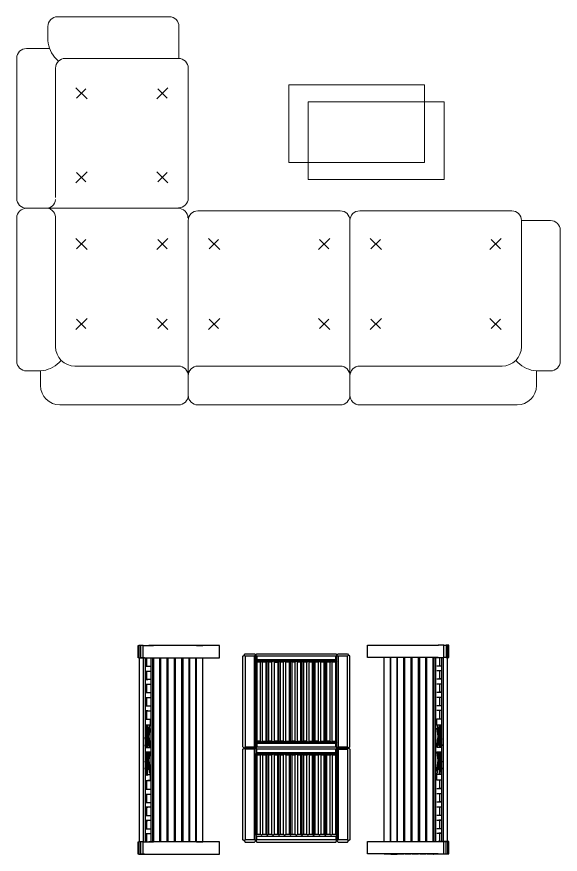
# Model space of a CAD drawing. Header units: millimetres. Extents: x 653176 to 972033, y 753746 to 925850.
# Drawn here: x 710805 to 714232, y 760329 to 765610 of the extents above; entities that cross this region are included whole.
import ezdxf

# ---------------------------------------------------------------- set-up
doc = ezdxf.new("R2010")
doc.units = ezdxf.units.MM
doc.header["$LTSCALE"] = 10
doc.layers.get('0').update_dxf_attribs({"color": 65, "lineweight": 25})
doc.layers.add('OBJEKT', color=41, linetype='Continuous')
doc.layers.add('wall', color=95, linetype='Continuous', lineweight=60)
doc.layers.add('ме', color=7, linetype='Continuous', lineweight=15, true_color=0x01512b)

# ---------------------------------------------------------------- blocks, each defined once
blk = doc.blocks.new('m_76')
for p, q in [((-391.660166, 247.464561), (-391.660166, 262.951564)), ((-391.660166, 262.951564), (-390.688753, 262.951564)), ((-390.688753, 262.951564), (-390.688753, 247.464561)), ((-388.254023, 262.951564), (-390.688753, 262.951564)), ((-388.254023, 247.464561), (-388.254023, 262.951564)), ((-385.564137, 262.951564), (-388.254023, 262.951564)), ((-385.564137, 247.464561), (-385.564137, 262.951564)), ((-385.564137, 262.951564), (-372.359085, 262.951564)), ((-289.128304, 262.876701), (-378.312779, 262.876701)), ((-372.431422, 262.951564), (-372.431422, 263.332462)), ((-372.431422, 263.332462), (-371.946192, 263.332462)), ((-371.946192, 263.332462), (-371.946192, 262.876701)), ((-371.946192, 263.332462), (-364.162207, 263.332462)), ((-364.162207, 263.332462), (-364.162207, 262.876701)), ((-363.000012, 262.876701), (-363.000012, 263.332462)), ((-363.000012, 263.332462), (-355.096007, 263.332462)), ((-355.096007, 263.332462), (-355.096007, 262.876701)), ((-353.650761, 262.876701), (-353.650761, 263.332462)), ((-353.650761, 263.332462), (-345.746756, 263.332462)), ((-345.746756, 263.332462), (-345.746756, 262.876701)), ((-344.409085, 262.876701), (-344.409085, 263.332462)), ((-344.409085, 263.332462), (-336.505079, 263.332462)), ((-336.505079, 263.332462), (-336.505079, 262.876701)), ((-335.059881, 262.876701), (-335.059881, 263.332462)), ((-335.059881, 263.332462), (-327.155876, 263.332462)), ((-327.155876, 263.332462), (-327.155876, 262.876701)), ((-326.511717, 262.876701), (-326.511717, 263.332462)), ((-326.511717, 263.332462), (-318.727732, 263.332462)), ((-318.727732, 263.332462), (-318.727732, 262.876701)), ((-318.727732, 263.332462), (-318.242455, 263.332462)), ((-318.258095, 262.876701), (-318.258095, 262.951564)), ((-318.258095, 262.951564), (-310.304308, 262.951564)), ((-318.242455, 263.332462), (-318.242455, 262.951564)), ((-318.188381, 262.951564), (-318.188381, 263.332462)), ((-318.188381, 263.332462), (-310.284376, 263.332462)), ((-310.304308, 262.951564), (-310.342789, 262.876701)), ((-310.284376, 263.332462), (-310.284376, 262.876701)), ((-289.128304, 247.389698), (-289.128304, 262.876701)), ((-102.531934, 247.845363), (-102.531934, 263.332366)), ((-102.531934, 263.332366), (-12.757707, 263.332366)), ((-6.096101, 263.280296), (-13.347364, 263.280296)), ((-12.757707, 263.332366), (-12.757707, 263.280296)), ((-6.096101, 247.793197), (-6.096101, 263.280296)), ((-6.096101, 263.280296), (-3.406143, 263.280296)), ((-3.406143, 263.280296), (-3.406143, 247.793197)), ((-0.971377, 263.280296), (-3.406143, 263.280296)), ((-0.971377, 247.793197), (-0.971377, 263.280296)), ((0, 263.280296), (-0.971377, 263.280296)), ((0, 247.793197), (0, 263.280296)), ((-390.688753, 247.464561), (-391.660166, 247.464561)), ((-390.688753, 247.464561), (-388.254023, 247.464561)), ((-390.180063, 15.158367), (-390.180063, 247.464561)), ((-388.254023, 247.464561), (-385.564137, 247.464561)), ((-388.254023, 247.464561), (-383.827257, 247.464561)), ((-384.843064, 247.464561), (-388.254023, 247.464561)), ((-383.827257, 247.464561), (-385.564137, 247.464561)), ((-384.843064, 15.158367), (-384.843064, 247.464561)), ((-384.843064, 247.464561), (-382.92675, 247.464561)), ((-383.827257, 247.464561), (-378.312779, 247.464561)), ((-382.92675, 247.464561), (-382.92675, 15.158367)), ((-382.92675, 247.464561), (-380.270624, 247.464561)), ((-380.59063, 236.801815), (-380.59063, 247.464561)), ((-380.59063, 247.464561), (-378.902436, 247.464561)), ((-378.902436, 247.464561), (-378.902436, 247.389698)), ((-378.902436, 247.389698), (-289.128304, 247.389698)), ((-375.253535, 15.158367), (-375.253535, 247.389698)), ((-373.337221, 15.158367), (-373.337221, 247.389698)), ((-372.431422, 15.158367), (-372.431422, 247.389698)), ((-371.946192, 15.106201), (-371.946192, 247.389698)), ((-364.162207, 15.106201), (-364.162207, 247.389698)), ((-363.000012, 15.106201), (-363.000012, 247.389698)), ((-355.096007, 15.106201), (-355.096007, 247.389698)), ((-353.650761, 15.106201), (-353.650761, 247.389698)), ((-345.746756, 15.106201), (-345.746756, 247.389698)), ((-344.409085, 15.106201), (-344.409085, 247.389698)), ((-336.505079, 15.106201), (-336.505079, 247.389698)), ((-335.059881, 15.106201), (-335.059881, 247.389698)), ((-327.155876, 15.106201), (-327.155876, 247.389698)), ((-326.511717, 15.106201), (-326.511717, 247.389698)), ((-318.727732, 15.106201), (-318.727732, 247.389698)), ((-318.242455, 15.158367), (-318.242455, 247.389698)), ((-318.188381, 15.158367), (-318.188381, 247.389698)), ((-310.284376, 15.106201), (-310.284376, 247.389698)), ((-259.576559, 249.333667), (-258.111811, 250.798797)), ((-259.576559, 135.058021), (-259.576559, 249.333667)), ((-258.111811, 250.798797), (-256.647063, 252.263832)), ((-258.111811, 250.798797), (-256.647063, 249.333667)), ((-256.647063, 252.263832), (-244.929219, 252.263832)), ((-256.647063, 249.333667), (-256.647063, 135.058021)), ((-244.929219, 249.333667), (-256.647063, 249.333667)), ((-244.929219, 252.263832), (-243.46447, 250.798797)), ((-243.46447, 250.798797), (-244.929219, 249.333667)), ((-244.929219, 135.058021), (-244.929219, 249.333667)), ((-243.46447, 250.798797), (-241.999722, 252.263832)), ((-243.46447, 243.473434), (-243.46447, 250.798797)), ((-243.46447, 250.798797), (-241.999722, 249.333667)), ((-241.999722, 244.938468), (-243.46447, 243.473434)), ((-243.46447, 243.473434), (-140.932513, 243.473434)), ((-243.437004, 231.936645), (-243.437004, 243.444538)), ((-243.437004, 243.444538), (-243.407202, 243.414688)), ((-243.407202, 140.891552), (-243.407202, 243.446731)), ((-243.407202, 243.446731), (-241.942454, 241.981697)), ((-243.407202, 243.446731), (-236.083508, 243.446731)), ((-241.999722, 252.263832), (-142.397261, 252.263832)), ((-241.999722, 249.333667), (-241.999722, 244.938468)), ((-142.397261, 249.333667), (-241.999722, 249.333667)), ((-142.397261, 244.938468), (-241.999722, 244.938468)), ((-236.083508, 243.446731), (-237.548256, 241.981697)), ((-234.67598, 241.981697), (-236.140728, 243.446731)), ((-236.140728, 243.446731), (-228.816986, 243.446731)), ((-228.816986, 243.446731), (-230.281735, 241.981697)), ((-228.816986, 140.891552), (-228.816986, 243.446731)), ((-228.759766, 140.891552), (-228.759766, 243.446731)), ((-228.759766, 243.446731), (-227.295017, 241.981697)), ((-228.759766, 243.446731), (-221.436024, 243.446731)), ((-221.436024, 243.446731), (-222.900772, 241.981697)), ((-221.493244, 243.446731), (-220.028496, 241.981697)), ((-214.16955, 243.446731), (-221.493244, 243.446731)), ((-215.634251, 241.981697), (-214.16955, 243.446731)), ((-214.16955, 140.891647), (-214.16955, 243.446731)), ((-214.112377, 140.891647), (-214.112377, 243.446731)), ((-214.112377, 243.446731), (-212.647629, 241.981697)), ((-214.112377, 243.446731), (-206.788683, 243.446731)), ((-206.788683, 243.446731), (-208.253432, 241.981697)), ((-205.381155, 241.981697), (-206.845904, 243.446731)), ((-206.845904, 243.446731), (-199.522162, 243.446731)), ((-199.522162, 243.446731), (-200.98691, 241.981697)), ((-199.522162, 140.891647), (-199.522162, 243.446731)), ((-199.464941, 140.891647), (-199.464941, 243.446731)), ((-199.464941, 243.446731), (-198.000193, 241.981697)), ((-199.464941, 243.446731), (-192.141199, 243.446731)), ((-192.141199, 243.446731), (-193.605948, 241.981697)), ((-190.733695, 241.981697), (-192.198444, 243.446731)), ((-192.198444, 243.446731), (-184.874702, 243.446731)), ((-184.874702, 243.446731), (-186.33945, 241.981697)), ((-184.874702, 140.891647), (-184.874702, 243.446731)), ((-184.817577, 140.891647), (-184.817577, 243.446731)), ((-184.817577, 243.446731), (-183.352828, 241.981697)), ((-184.817577, 243.446731), (-177.493835, 243.446731)), ((-177.493835, 243.446731), (-178.958583, 241.981697)), ((-176.086331, 241.981697), (-177.551079, 243.446731)), ((-177.551079, 243.446731), (-170.227337, 243.446731)), ((-170.227337, 243.446731), (-171.692085, 241.981697)), ((-170.227337, 140.891647), (-170.227337, 243.446731)), ((-170.170117, 140.891647), (-170.170117, 243.446731)), ((-170.170117, 243.446731), (-168.705368, 241.981697)), ((-170.170117, 243.446731), (-162.846375, 243.446731)), ((-162.846375, 243.446731), (-164.311123, 241.981697)), ((-161.438871, 241.981697), (-162.903619, 243.446731)), ((-162.903619, 243.446731), (-155.579877, 243.446731)), ((-155.579877, 243.446731), (-157.044626, 241.981697)), ((-155.579877, 140.891647), (-155.579877, 243.446731)), ((-155.522657, 140.891647), (-155.522657, 243.446731)), ((-155.522657, 243.446731), (-154.058004, 241.981697)), ((-155.522657, 243.446731), (-148.19901, 243.446731)), ((-148.19901, 243.446731), (-149.663759, 241.981697)), ((-146.791506, 241.981697), (-148.256159, 243.446731)), ((-148.256159, 243.446731), (-140.932513, 243.446731)), ((-142.397261, 252.263832), (-140.932513, 250.798797)), ((-140.932513, 250.798797), (-142.397261, 249.333667)), ((-142.397261, 244.938468), (-142.397261, 249.333667)), ((-140.932513, 243.473434), (-142.397261, 244.938468)), ((-140.932513, 243.446731), (-142.397261, 241.981697)), ((-140.932513, 250.798797), (-139.467764, 252.263927)), ((-140.932513, 133.592796), (-140.932513, 250.798797)), ((-140.932513, 250.798797), (-139.467764, 249.333667)), ((-139.467764, 252.263927), (-127.749801, 252.263927)), ((-139.467764, 249.333667), (-139.467764, 135.058021)), ((-127.749801, 249.333667), (-139.467764, 249.333667)), ((-127.749801, 252.263927), (-126.285053, 250.798797)), ((-126.285053, 250.798797), (-127.749801, 249.333667)), ((-127.749801, 135.058021), (-127.749801, 249.333667)), ((-124.820304, 249.333667), (-126.285053, 250.798797)), ((-124.820304, 135.058021), (-124.820304, 249.333667)), ((-101.998043, 247.845363), (-102.531934, 247.845363)), ((-99.808502, 247.845363), (-101.998043, 247.845363)), ((-96.548248, 247.845363), (-99.808502, 247.845363)), ((-93.587399, 247.845363), (-96.548248, 247.845363)), ((-92.295981, 247.845363), (-93.587399, 247.845363)), ((-84.983301, 247.845363), (-92.295981, 247.845363)), ((-67.300868, 247.845363), (-84.983301, 247.845363)), ((-81.375885, 15.561866), (-81.375885, 247.845363)), ((-81.355953, 247.793197), (-81.329108, 247.845363)), ((-73.402047, 247.793197), (-81.355953, 247.793197)), ((-73.471785, 15.561866), (-73.471785, 247.793197)), ((-73.417664, 15.561866), (-73.417664, 247.793197)), ((-73.402047, 247.845363), (-73.402047, 247.793197)), ((-72.93241, 15.561866), (-72.93241, 247.845363)), ((-45.631838, 247.845363), (-67.300868, 247.845363)), ((-65.148425, 15.561866), (-65.148425, 247.845363)), ((-64.50429, 15.561866), (-64.50429, 247.845363)), ((-56.600285, 15.561866), (-56.600285, 247.845363)), ((-55.155063, 15.561866), (-55.155063, 247.845363)), ((-47.251082, 15.561866), (-47.251082, 247.845363)), ((-45.913387, 15.561866), (-45.913387, 247.845363)), ((-26.359368, 247.845363), (-45.631838, 247.845363)), ((-38.009382, 15.561866), (-38.009382, 247.845363)), ((-36.56416, 15.561866), (-36.56416, 247.845363)), ((-28.660155, 15.561866), (-28.660155, 247.845363)), ((-27.497936, 15.561866), (-27.497936, 247.845363)), ((-13.347364, 247.845363), (-26.359368, 247.845363)), ((-19.71395, 15.561866), (-19.71395, 247.845363)), ((-19.301081, 247.793197), (-6.096101, 247.793197)), ((-19.228697, 15.561866), (-19.228697, 247.793197)), ((-18.322945, 15.561866), (-18.322945, 247.793197)), ((-16.406632, 15.561866), (-16.406632, 247.793197)), ((-11.069536, 237.268829), (-11.069536, 247.793197)), ((-8.733487, 15.487098), (-8.733487, 247.793197)), ((-6.817079, 247.793197), (-6.817079, 15.487098)), ((-1.480079, 247.793197), (-6.096101, 247.793197)), ((-3.406143, 247.793197), (-0.971377, 247.793197)), ((-1.480079, 15.487098), (-1.480079, 247.793197)), ((-0.971377, 247.793197), (0, 247.793197)), ((-382.92675, 236.801815), (-376.555062, 236.801815)), ((-241.942454, 241.981697), (-241.942454, 142.356681)), ((-237.548256, 241.981697), (-241.942454, 241.981697)), ((-237.548256, 142.356681), (-237.548256, 241.981697)), ((-234.67598, 142.356681), (-234.67598, 241.981697)), ((-230.281735, 241.981697), (-234.67598, 241.981697)), ((-230.281735, 142.356681), (-230.281735, 241.981697)), ((-228.816986, 242.079925), (-228.759766, 242.079925)), ((-228.816986, 236.212635), (-228.759766, 236.212635)), ((-227.295017, 241.981697), (-227.295017, 142.356681)), ((-222.900772, 241.981697), (-227.295017, 241.981697)), ((-222.900772, 142.356681), (-222.900772, 241.981697)), ((-220.028496, 241.981697), (-220.028496, 142.356681)), ((-220.028496, 241.981697), (-215.634251, 241.981697)), ((-215.634251, 241.981697), (-215.634251, 142.356681)), ((-214.16955, 242.079925), (-214.112377, 242.079925)), ((-214.16955, 236.212635), (-214.112377, 236.212635)), ((-212.647629, 241.981697), (-212.647629, 142.356681)), ((-208.253432, 241.981697), (-212.647629, 241.981697)), ((-208.253432, 142.356681), (-208.253432, 241.981697)), ((-205.381155, 142.356681), (-205.381155, 241.981697)), ((-200.98691, 241.981697), (-205.381155, 241.981697)), ((-200.98691, 142.356681), (-200.98691, 241.981697)), ((-199.522162, 242.079925), (-199.464941, 242.079925)), ((-199.522162, 236.212635), (-199.464941, 236.212635)), ((-198.000193, 241.981697), (-198.000193, 142.356681)), ((-193.605948, 241.981697), (-198.000193, 241.981697)), ((-193.605948, 142.356681), (-193.605948, 241.981697)), ((-190.733695, 142.356681), (-190.733695, 241.981697)), ((-186.33945, 241.981697), (-190.733695, 241.981697)), ((-186.33945, 142.356681), (-186.33945, 241.981697)), ((-184.874702, 242.079925), (-184.817577, 242.079925)), ((-184.874702, 236.212635), (-184.817577, 236.212635)), ((-183.352828, 241.981697), (-183.352828, 142.356681)), ((-178.958583, 241.981697), (-183.352828, 241.981697)), ((-178.958583, 142.356681), (-178.958583, 241.981697)), ((-176.086331, 142.356681), (-176.086331, 241.981697)), ((-171.692085, 241.981697), (-176.086331, 241.981697)), ((-171.692085, 142.356681), (-171.692085, 241.981697)), ((-170.227337, 242.079925), (-170.170117, 242.079925)), ((-170.227337, 236.212635), (-170.170117, 236.212635)), ((-168.705368, 241.981697), (-168.705368, 142.356681)), ((-164.311123, 241.981697), (-168.705368, 241.981697)), ((-164.311123, 142.356681), (-164.311123, 241.981697)), ((-161.438871, 142.356681), (-161.438871, 241.981697)), ((-157.044626, 241.981697), (-161.438871, 241.981697)), ((-157.044626, 142.356681), (-157.044626, 241.981697)), ((-155.579877, 242.079925), (-155.522657, 242.079925)), ((-155.579877, 236.212635), (-155.522657, 236.212635)), ((-154.058004, 241.981697), (-154.058004, 142.356681)), ((-149.663759, 241.981697), (-154.058004, 241.981697)), ((-149.663759, 142.356681), (-149.663759, 241.981697)), ((-146.791506, 142.356681), (-146.791506, 241.981697)), ((-142.397261, 241.981697), (-146.791506, 241.981697)), ((-142.397261, 142.356681), (-142.397261, 241.981697)), ((-15.105176, 237.268829), (-8.733487, 237.268829)), ((-382.92675, 230.692291), (-376.555062, 230.692291)), ((-380.59063, 220.176219), (-380.59063, 230.692291)), ((-243.407202, 231.936645), (-243.437004, 231.936645)), ((-15.105176, 231.15921), (-8.733487, 231.15921)), ((-11.069536, 220.643234), (-11.069536, 231.15921)), ((-382.92675, 220.176219), (-379.283285, 220.176315)), ((-376.555062, 220.176315), (-382.92675, 220.176219)), ((-382.92675, 214.066696), (-376.555062, 214.066696)), ((-380.59063, 203.511333), (-380.59063, 214.066696)), ((-15.105176, 220.643234), (-8.733487, 220.643234)), ((-15.105176, 214.53371), (-8.733487, 214.53371)), ((-8.733487, 220.643234), (-12.376857, 220.643234)), ((-11.069536, 204.017639), (-11.069536, 214.53371)), ((-382.92675, 203.511333), (-376.555062, 203.511333)), ((-15.105176, 204.017734), (-8.733487, 204.017639)), ((-8.733487, 204.017639), (-12.376857, 204.017734)), ((-382.92675, 197.401809), (-376.555062, 197.401809)), ((-380.59063, 186.689281), (-380.59063, 197.401809)), ((-15.105176, 197.908115), (-8.733487, 197.908115)), ((-11.069536, 187.352848), (-11.069536, 197.908115)), ((-382.92675, 186.689281), (-376.555062, 186.689281)), ((-382.92675, 180.579662), (-379.283285, 180.579662)), ((-382.92675, 180.579662), (-376.555062, 180.579662)), ((-379.280854, 180.579662), (-382.92675, 180.579662)), ((-380.59063, 170.024585), (-380.59063, 180.579662)), ((-15.105176, 187.352752), (-8.733487, 187.352848)), ((-15.105176, 181.243228), (-8.733487, 181.243228)), ((-11.069536, 170.357799), (-11.069536, 181.243228)), ((-382.92675, 170.024585), (-376.539469, 170.024585)), ((-376.539469, 170.024585), (-376.539469, 162.262058)), ((-15.120697, 162.595272), (-15.120697, 170.357799)), ((-15.120697, 170.357799), (-8.733487, 170.357799)), ((-382.92675, 162.262058), (-381.99668, 162.262058)), ((-376.539469, 162.262058), (-382.92675, 162.262058)), ((-382.764721, 145.87965), (-380.782986, 161.891555)), ((-380.782986, 160.619926), (-380.814266, 160.366821)), ((-380.814266, 160.366821), (-380.782986, 160.113811)), ((-380.775213, 134.336376), (-380.775213, 162.262058)), ((-380.019236, 134.336376), (-380.019236, 162.262058)), ((-380.019236, 139.046859), (-377.146673, 162.262058)), ((-379.964161, 159.868526), (-380.019236, 160.313606)), ((-380.019236, 159.423446), (-379.964161, 159.868526)), ((-379.979563, 162.262058), (-379.874897, 162.262058)), ((-379.979563, 162.262058), (-376.555062, 134.585857)), ((-379.663849, 162.262058), (-379.979563, 162.262058)), ((-379.874897, 162.262058), (-379.927254, 161.838722)), ((-376.558018, 162.262058), (-376.539469, 162.262058)), ((-8.733487, 162.595272), (-15.120697, 162.595272)), ((-15.105176, 158.61206), (-12.14931, 134.724807)), ((-14.528895, 162.595272), (-11.640907, 139.256095)), ((-13.475585, 147.499847), (-11.640907, 162.326335)), ((-11.800671, 162.595272), (-11.704207, 161.815166)), ((-11.640907, 161.353111), (-11.74686, 160.496807)), ((-11.74686, 160.496807), (-11.640907, 159.640502)), ((-11.640907, 134.724807), (-11.640907, 162.595272)), ((-10.884953, 134.724807), (-10.884953, 162.595272)), ((-10.877252, 162.108135), (-8.895803, 146.09251)), ((-10.775376, 160.68077), (-10.877252, 161.502838)), ((-10.877252, 159.858799), (-10.775376, 160.68077)), ((-382.92675, 155.832767), (-380.782986, 138.507747)), ((-382.92675, 135.926723), (-380.782986, 153.251361)), ((-380.019236, 153.941822), (-377.593279, 134.336376)), ((-379.533005, 134.336376), (-376.555062, 158.402633)), ((-12.90586, 143.463897), (-11.640907, 153.686142)), ((-10.877252, 138.717174), (-8.733487, 156.04124)), ((-10.877252, 153.467941), (-8.733487, 136.143684)), ((-382.92675, 147.192478), (-381.335926, 134.336376)), ((-382.92675, 144.566917), (-382.764721, 145.87965)), ((-243.46447, 133.592891), (-243.46447, 140.84568)), ((-243.46447, 140.84568), (-241.999722, 139.380645)), ((-243.46447, 140.84568), (-140.932513, 140.84568)), ((-241.942454, 142.356681), (-243.407202, 140.891552)), ((-243.407202, 140.891552), (-236.083508, 140.891552)), ((-241.999722, 139.380645), (-241.999722, 134.985351)), ((-142.397261, 139.380645), (-241.999722, 139.380645)), ((-237.548256, 142.356681), (-241.942454, 142.356681)), ((-241.909552, 140.84568), (-241.909552, 140.891552)), ((-236.083508, 140.891552), (-237.548256, 142.356681)), ((-236.140728, 140.891552), (-234.67598, 142.356681)), ((-228.816986, 140.891552), (-236.140728, 140.891552)), ((-236.085367, 140.84568), (-236.085367, 140.891552)), ((-234.67598, 142.356681), (-230.281735, 142.356681)), ((-230.281735, 142.356681), (-228.816986, 140.891552)), ((-227.295017, 142.356681), (-228.759766, 140.891552)), ((-228.759766, 140.891552), (-221.436024, 140.891552)), ((-222.900772, 142.356681), (-227.295017, 142.356681)), ((-221.436024, 140.891552), (-222.900772, 142.356681)), ((-220.028496, 142.356681), (-221.493244, 140.891552)), ((-221.493244, 140.891552), (-214.16955, 140.891647)), ((-215.634251, 142.356681), (-220.028496, 142.356681)), ((-214.16955, 140.891647), (-215.634251, 142.356681)), ((-212.647629, 142.356681), (-214.112377, 140.891647)), ((-214.112377, 140.891647), (-206.788683, 140.891647)), ((-208.253432, 142.356681), (-212.647629, 142.356681)), ((-206.788683, 140.891647), (-208.253432, 142.356681)), ((-206.845904, 140.891647), (-205.381155, 142.356681)), ((-199.522162, 140.891647), (-206.845904, 140.891647)), ((-205.381155, 142.356681), (-200.98691, 142.356681)), ((-200.98691, 142.356681), (-199.522162, 140.891647)), ((-198.000193, 142.356681), (-199.464941, 140.891647)), ((-199.464941, 140.891647), (-192.141199, 140.891647)), ((-193.605948, 142.356681), (-198.000193, 142.356681)), ((-192.141199, 140.891647), (-193.605948, 142.356681)), ((-192.198444, 140.891647), (-190.733695, 142.356681)), ((-184.874702, 140.891647), (-192.198444, 140.891647)), ((-190.733695, 142.356681), (-186.33945, 142.356681)), ((-186.33945, 142.356681), (-184.874702, 140.891647)), ((-183.352828, 142.356681), (-184.817577, 140.891647)), ((-184.817577, 140.891647), (-177.493835, 140.891647)), ((-178.958583, 142.356681), (-183.352828, 142.356681)), ((-177.493835, 140.891647), (-178.958583, 142.356681)), ((-177.551079, 140.891647), (-176.086331, 142.356681)), ((-170.227337, 140.891647), (-177.551079, 140.891647)), ((-176.086331, 142.356681), (-171.692085, 142.356681)), ((-171.692085, 142.356681), (-170.227337, 140.891647)), ((-168.705368, 142.356681), (-170.170117, 140.891647)), ((-170.170117, 140.891647), (-162.846375, 140.891647)), ((-164.311123, 142.356681), (-168.705368, 142.356681)), ((-162.846375, 140.891647), (-164.311123, 142.356681)), ((-162.903619, 140.891647), (-161.438871, 142.356681)), ((-155.579877, 140.891647), (-162.903619, 140.891647)), ((-161.438871, 142.356681), (-157.044626, 142.356681)), ((-157.044626, 142.356681), (-155.579877, 140.891647)), ((-154.058004, 142.356681), (-155.522657, 140.891647)), ((-155.522657, 140.891647), (-148.19901, 140.891647)), ((-149.663759, 142.356681), (-154.058004, 142.356681)), ((-148.19901, 140.891647), (-149.663759, 142.356681)), ((-148.256159, 140.891647), (-146.791506, 142.356681)), ((-140.932513, 140.891647), (-148.256159, 140.891647)), ((-148.012996, 140.84568), (-148.012996, 140.891647)), ((-146.791506, 142.356681), (-142.397261, 142.356681)), ((-142.397261, 142.356681), (-140.932513, 140.891647)), ((-140.932513, 140.84568), (-142.397261, 139.380645)), ((-142.397261, 134.985446), (-142.397261, 139.380645)), ((-142.188764, 140.84568), (-142.188764, 140.891647)), ((-15.056348, 134.724807), (-13.602829, 146.471118)), ((-13.987208, 134.724807), (-13.068247, 142.151069)), ((-10.302043, 134.724807), (-8.733487, 147.401619)), ((-8.895803, 146.09251), (-8.733487, 144.783878)), ((-382.92675, 134.336376), (-376.483011, 134.336376)), ((-382.92675, 115.549564), (-381.358099, 128.226852)), ((-382.92675, 128.226852), (-382.300472, 128.226852)), ((-376.483011, 128.226852), (-382.92675, 128.226852)), ((-382.92675, 126.808357), (-381.858015, 118.171501)), ((-380.775213, 100.356292), (-380.775213, 128.226852)), ((-380.019236, 100.356292), (-380.019236, 128.226852)), ((-380.019236, 100.624561), (-376.603794, 128.226852)), ((-380.019236, 109.26485), (-377.672959, 128.226852)), ((-379.510832, 128.226852), (-376.555062, 104.339504)), ((-376.916886, 134.336376), (-376.821947, 135.103702)), ((-376.837301, 128.226852), (-376.751566, 127.534008)), ((-376.821947, 135.103702), (-376.727057, 134.336376)), ((-376.751566, 127.534008), (-376.665831, 128.226852)), ((-258.111811, 133.592891), (-259.576559, 135.058021)), ((-259.576559, 132.127761), (-258.111811, 133.592891)), ((-259.576559, 17.852115), (-259.576559, 132.127761)), ((-256.647063, 135.058021), (-258.111811, 133.592891)), ((-258.111811, 133.592891), (-256.647063, 132.127761)), ((-258.111811, 133.592891), (-243.46447, 133.592891)), ((-256.647063, 135.058021), (-244.929219, 135.058021)), ((-256.647063, 132.127761), (-256.647063, 17.852115)), ((-244.929219, 132.127761), (-256.647063, 132.127761)), ((-244.929219, 135.058021), (-243.46447, 133.592891)), ((-243.46447, 133.592891), (-244.929219, 132.127761)), ((-244.929219, 17.852115), (-244.929219, 132.127761)), ((-241.999722, 134.985351), (-243.46447, 133.520317)), ((-243.46447, 133.592891), (-243.46447, 16.386985)), ((-241.999722, 132.127761), (-243.46447, 133.592891)), ((-243.46447, 126.267528), (-241.999722, 127.732563)), ((-241.999722, 134.985351), (-142.397261, 134.985446)), ((-241.999722, 127.732563), (-241.999722, 132.127761)), ((-142.397261, 132.127761), (-241.999722, 132.127761)), ((-241.999722, 127.732563), (-142.397261, 127.732563)), ((-142.397261, 134.985446), (-140.932513, 133.520412)), ((-142.397261, 132.127761), (-140.932513, 133.592796)), ((-142.397261, 127.732563), (-142.397261, 132.127761)), ((-142.397261, 127.732563), (-140.932513, 126.267528)), ((-139.467764, 135.058021), (-140.932513, 133.592796)), ((-126.285053, 133.592891), (-140.932513, 133.592796)), ((-140.932513, 133.592796), (-140.932513, 16.386985)), ((-140.932513, 133.592796), (-139.467764, 132.127761)), ((-139.467764, 135.058021), (-127.749801, 135.058021)), ((-139.467764, 132.127761), (-139.467764, 17.852115)), ((-139.467764, 132.127761), (-127.749801, 132.127761)), ((-127.749801, 135.058021), (-124.820304, 132.127761)), ((-127.749801, 132.127761), (-126.285053, 133.592891)), ((-127.749801, 132.127761), (-127.749801, 17.852115)), ((-126.285053, 133.592891), (-124.820304, 135.058021)), ((-124.820304, 132.127761), (-124.820304, 17.852115)), ((-15.177155, 134.724807), (-8.733487, 134.724807)), ((-15.177155, 128.615188), (-8.733487, 128.615188)), ((-15.105176, 128.365707), (-11.680556, 100.689601)), ((-14.994335, 134.724807), (-14.9086, 135.417556)), ((-14.93311, 128.615188), (-14.838171, 127.847862)), ((-14.9086, 135.417556), (-14.822841, 134.724807)), ((-14.838171, 127.847862), (-14.743257, 128.615188)), ((-14.066887, 128.615188), (-11.640907, 109.009742)), ((-13.096977, 120.777416), (-12.127137, 128.615188)), ((-11.640907, 100.689601), (-11.640907, 128.615188)), ((-10.884953, 100.689601), (-10.884953, 128.615188)), ((-10.324216, 128.615188), (-8.733487, 115.759563)), ((-9.598327, 120.034694), (-8.733487, 127.024459)), ((-8.733487, 134.724807), (-9.35967, 134.724807)), ((-382.92675, 106.909275), (-380.782986, 124.23439)), ((-382.92675, 118.168354), (-380.782986, 100.843524)), ((-381.695605, 116.858768), (-380.782986, 109.483623)), ((-380.019236, 123.695564), (-377.131224, 100.356292)), ((-140.932513, 126.267528), (-243.46447, 126.267528)), ((-243.407202, 23.784923), (-243.407202, 126.240825)), ((-243.407202, 126.240825), (-241.942454, 124.775791)), ((-243.407202, 126.240825), (-236.083508, 126.240825)), ((-241.942454, 124.775791), (-241.942454, 25.150775)), ((-237.548256, 124.775791), (-241.942454, 124.775791)), ((-241.909552, 126.240825), (-241.909552, 126.267528)), ((-236.083508, 126.240825), (-237.548256, 124.775791)), ((-237.548256, 25.150775), (-237.548256, 124.775791)), ((-236.140728, 126.240825), (-234.67598, 124.775791)), ((-228.816986, 126.240825), (-236.140728, 126.240825)), ((-236.085367, 126.240825), (-236.085367, 126.267528)), ((-234.67598, 124.775791), (-234.67598, 25.150775)), ((-230.281735, 124.775791), (-234.67598, 124.775791)), ((-230.281735, 124.775791), (-228.816986, 126.240825)), ((-230.281735, 25.150775), (-230.281735, 124.775791)), ((-228.816986, 23.784923), (-228.816986, 126.240825)), ((-228.759766, 23.784923), (-228.759766, 126.240825)), ((-228.759766, 126.240825), (-227.295017, 124.775791)), ((-228.759766, 126.240825), (-221.436024, 126.240825)), ((-227.295017, 124.775791), (-227.295017, 25.150775)), ((-222.900772, 124.775791), (-227.295017, 124.775791)), ((-221.436024, 126.240825), (-222.900772, 124.775791)), ((-222.900772, 25.150775), (-222.900772, 124.775791)), ((-221.493244, 126.240825), (-220.028496, 124.775791)), ((-214.16955, 126.240825), (-221.493244, 126.240825)), ((-220.028496, 124.775791), (-220.028496, 25.150775)), ((-215.634251, 124.775791), (-220.028496, 124.775791)), ((-215.634251, 124.775791), (-214.16955, 126.240825)), ((-215.634251, 25.150775), (-215.634251, 124.775791)), ((-214.16955, 23.784923), (-214.16955, 126.240825)), ((-214.112377, 23.784923), (-214.112377, 126.240825)), ((-214.112377, 126.240825), (-212.647629, 124.775791)), ((-214.112377, 126.240825), (-206.788683, 126.240825)), ((-212.647629, 124.775791), (-212.647629, 25.150775)), ((-208.253432, 124.775791), (-212.647629, 124.775791)), ((-206.788683, 126.240825), (-208.253432, 124.775791)), ((-208.253432, 25.150775), (-208.253432, 124.775791)), ((-206.845904, 126.240825), (-205.381155, 124.775791)), ((-199.522162, 126.240825), (-206.845904, 126.240825)), ((-205.381155, 124.775791), (-205.381155, 25.150775)), ((-200.98691, 124.775791), (-205.381155, 124.775791)), ((-200.98691, 124.775791), (-199.522162, 126.240825)), ((-200.98691, 25.150775), (-200.98691, 124.775791)), ((-199.522162, 23.784923), (-199.522162, 126.240825)), ((-199.464941, 23.784923), (-199.464941, 126.240825)), ((-199.464941, 126.240825), (-198.000193, 124.775791)), ((-199.464941, 126.240825), (-192.141199, 126.240825)), ((-198.000193, 124.775791), (-198.000193, 25.150775)), ((-193.605948, 124.775791), (-198.000193, 124.775791)), ((-192.141199, 126.240825), (-193.605948, 124.775791)), ((-193.605948, 25.150775), (-193.605948, 124.775791)), ((-192.198444, 126.240825), (-190.733695, 124.775791)), ((-184.874702, 126.240825), (-192.198444, 126.240825)), ((-190.733695, 124.775791), (-190.733695, 25.150775)), ((-186.33945, 124.775791), (-190.733695, 124.775791)), ((-186.33945, 124.775791), (-184.874702, 126.240825)), ((-186.33945, 25.150775), (-186.33945, 124.775791)), ((-184.874702, 23.784923), (-184.874702, 126.240825)), ((-184.817577, 23.784923), (-184.817577, 126.240825)), ((-184.817577, 126.240825), (-183.352828, 124.775791)), ((-184.817577, 126.240825), (-177.493835, 126.240825)), ((-183.352828, 124.775791), (-183.352828, 25.150775)), ((-178.958583, 124.775791), (-183.352828, 124.775791)), ((-177.493835, 126.240825), (-178.958583, 124.775791)), ((-178.958583, 25.150775), (-178.958583, 124.775791)), ((-177.551079, 126.240825), (-176.086331, 124.775791)), ((-170.227337, 126.240825), (-177.551079, 126.240825)), ((-176.086331, 124.775791), (-176.086331, 25.150775)), ((-171.692085, 124.775791), (-176.086331, 124.775791)), ((-171.692085, 124.775791), (-170.227337, 126.240825)), ((-171.692085, 25.150775), (-171.692085, 124.775791)), ((-170.227337, 23.784923), (-170.227337, 126.240825)), ((-170.170117, 23.784923), (-170.170117, 126.240921)), ((-170.170117, 126.240921), (-168.705368, 124.775791)), ((-170.170117, 126.240921), (-162.846375, 126.240921)), ((-168.705368, 124.775791), (-168.705368, 25.150775)), ((-164.311123, 124.775791), (-168.705368, 124.775791)), ((-162.846375, 126.240921), (-164.311123, 124.775791)), ((-164.311123, 25.150775), (-164.311123, 124.775791)), ((-162.903619, 126.240921), (-161.438871, 124.775791)), ((-155.579877, 126.240921), (-162.903619, 126.240921)), ((-161.438871, 124.775791), (-161.438871, 25.150775)), ((-157.044626, 124.775791), (-161.438871, 124.775791)), ((-157.044626, 124.775791), (-155.579877, 126.240921)), ((-157.044626, 25.150775), (-157.044626, 124.775791)), ((-155.579877, 23.784923), (-155.579877, 126.240921)), ((-155.522657, 23.784923), (-155.522657, 126.240921)), ((-155.522657, 126.240921), (-154.058004, 124.775791)), ((-155.522657, 126.240921), (-148.19901, 126.240921)), ((-154.058004, 124.775791), (-154.058004, 25.150775)), ((-149.663759, 124.775791), (-154.058004, 124.775791)), ((-148.19901, 126.240921), (-149.663759, 124.775791)), ((-149.663759, 25.150775), (-149.663759, 124.775791)), ((-148.256159, 126.240921), (-146.791506, 124.775791)), ((-140.932513, 126.240921), (-148.256159, 126.240921)), ((-148.012996, 126.240921), (-148.012996, 126.267528)), ((-146.791506, 124.775791), (-146.791506, 25.150775)), ((-142.397261, 124.775791), (-146.791506, 124.775791)), ((-142.397261, 124.775791), (-140.932513, 126.240921)), ((-142.397261, 25.150775), (-142.397261, 124.775791)), ((-142.188764, 126.240921), (-142.188764, 126.267528)), ((-140.932513, 74.776744), (-140.932513, 126.240921)), ((-15.105176, 104.548931), (-13.393259, 118.383503)), ((-14.513469, 100.689601), (-11.640907, 123.904705)), ((-10.877252, 124.443817), (-8.733487, 107.119369)), ((-10.877252, 109.700202), (-9.965039, 117.071914)), ((-9.028602, 115.99884), (-8.733487, 118.384265)), ((-10.877252, 101.060009), (-9.430456, 112.751865)), ((-382.92675, 100.356292), (-376.539469, 100.356292)), ((-380.782986, 103.092861), (-380.884648, 102.270793)), ((-380.884648, 102.270793), (-380.782986, 101.448822)), ((-380.410338, 98.437309), (-380.172825, 100.356292)), ((-379.95596, 101.136016), (-379.859448, 100.356292)), ((-376.539469, 100.356292), (-376.539469, 92.593765)), ((-15.120697, 92.926979), (-15.120697, 100.689601)), ((-15.120697, 100.689601), (-8.733487, 100.689601)), ((-11.785245, 100.689601), (-11.732912, 101.112937)), ((-11.640907, 103.528213), (-11.695981, 103.083038)), ((-11.695981, 103.083038), (-11.640907, 102.637958)), ((-10.8459, 102.584743), (-10.877252, 102.837848)), ((-10.877252, 102.331638), (-10.8459, 102.584743)), ((-382.92675, 92.593765), (-376.539469, 92.593765)), ((-380.59063, 81.708335), (-380.59063, 92.593765)), ((-376.539469, 92.593765), (-379.286242, 92.593765)), ((-8.733487, 92.926979), (-15.120697, 92.926979)), ((-11.069536, 82.371902), (-11.069536, 92.926979)), ((-382.92675, 81.708335), (-376.555062, 81.708335)), ((-382.92675, 75.598812), (-376.555062, 75.598812)), ((-380.59063, 65.043544), (-380.59063, 75.598812)), ((-15.105176, 82.371902), (-8.733487, 82.371902)), ((-15.105176, 76.262283), (-8.733487, 76.262283)), ((-8.733487, 82.371902), (-12.379289, 82.371902)), ((-12.376857, 82.371902), (-8.733487, 82.371902)), ((-11.069536, 65.549755), (-11.069536, 76.262283)), ((-382.92675, 65.043544), (-376.555062, 65.043544)), ((-15.105176, 65.549755), (-8.733487, 65.549755)), ((-8.733487, 65.549755), (-12.379289, 65.549755)), ((-12.376857, 65.549755), (-8.733487, 65.549755)), ((-382.92675, 58.933925), (-379.283285, 58.933925)), ((-376.555062, 58.933925), (-382.92675, 58.933925)), ((-380.59063, 48.417949), (-380.59063, 58.933925)), ((-15.105176, 59.440231), (-8.733487, 59.440231)), ((-11.069536, 48.884868), (-11.069536, 59.440231)), ((-382.92675, 48.417949), (-376.555062, 48.417949)), ((-382.92675, 42.30833), (-379.283285, 42.30833)), ((-376.555062, 42.30833), (-382.92675, 42.30833)), ((-380.59063, 31.792354), (-380.59063, 42.30833)), ((-15.105176, 48.884868), (-8.733487, 48.884868)), ((-15.105176, 42.775344), (-8.733487, 42.775344)), ((-8.733487, 42.775344), (-12.376857, 42.775344)), ((-11.069536, 32.259368), (-11.069536, 42.775344)), ((-382.92675, 31.792354), (-376.555062, 31.792354)), ((-15.105176, 32.259368), (-8.733487, 32.259368)), ((-382.92675, 25.682735), (-376.555062, 25.682735)), ((-380.59063, 15.158367), (-380.59063, 25.682735)), ((-243.46447, 23.784923), (-243.341875, 23.784923)), ((-241.999722, 22.319889), (-243.46447, 23.784923)), ((-241.942454, 25.150775), (-243.3249, 23.767948)), ((-241.999722, 17.924594), (-241.999722, 22.319889)), ((-241.999722, 22.319889), (-142.397261, 22.319889)), ((-241.942454, 25.150775), (-237.548256, 25.150775)), ((-237.548256, 25.150775), (-236.165714, 23.767948)), ((-236.148834, 23.784923), (-236.075402, 23.784923)), ((-234.67598, 25.150775), (-236.058378, 23.767948)), ((-234.67598, 25.150775), (-230.281735, 25.150775)), ((-230.281735, 25.150775), (-228.899193, 23.767948)), ((-228.882313, 23.784923), (-228.694439, 23.784923)), ((-228.816986, 31.178379), (-228.759766, 31.178379)), ((-228.816986, 25.310993), (-228.759766, 25.310993)), ((-227.295017, 25.150775), (-228.677511, 23.767948)), ((-227.295017, 25.150775), (-222.900772, 25.150775)), ((-222.900772, 25.150775), (-221.518278, 23.767948)), ((-221.501351, 23.784923), (-221.427918, 23.784923)), ((-220.028496, 25.150775), (-221.411038, 23.767948)), ((-220.028496, 25.150775), (-215.634251, 25.150775)), ((-215.634251, 25.150775), (-214.251757, 23.767948)), ((-214.234877, 23.784923), (-214.046955, 23.784923)), ((-214.16955, 31.178379), (-214.112377, 31.178379)), ((-214.16955, 25.310993), (-214.112377, 25.310993)), ((-212.647629, 25.150775), (-214.030075, 23.767948)), ((-212.647629, 25.150775), (-208.253432, 25.150775)), ((-208.253432, 25.150775), (-206.87089, 23.767948)), ((-206.85401, 23.784923), (-206.780482, 23.784923)), ((-205.381155, 25.150775), (-206.763554, 23.767948)), ((-205.381155, 25.150775), (-200.98691, 25.150775)), ((-200.98691, 25.150775), (-199.604392, 23.767948)), ((-199.587488, 23.784923), (-199.399615, 23.784923)), ((-199.522162, 31.178379), (-199.464941, 31.178379)), ((-199.522162, 25.310993), (-199.464941, 25.310993)), ((-198.000193, 25.150775), (-199.382711, 23.767948)), ((-198.000193, 25.150775), (-193.605948, 25.150775)), ((-193.605948, 25.150775), (-192.22343, 23.767948)), ((-192.20655, 23.784923), (-192.133093, 23.784923)), ((-190.733695, 25.150775), (-192.116213, 23.767948)), ((-190.733695, 25.150775), (-186.33945, 25.150775)), ((-186.33945, 25.150775), (-184.956932, 23.767948)), ((-184.940028, 23.784923), (-184.752155, 23.784923)), ((-184.874702, 31.178379), (-184.817577, 31.178379)), ((-184.874702, 25.310993), (-184.817577, 25.310993)), ((-183.352828, 25.150775), (-184.735251, 23.767948)), ((-183.352828, 25.150775), (-178.958583, 25.150775)), ((-178.958583, 25.150775), (-177.57597, 23.767948)), ((-177.55909, 23.784923), (-177.485633, 23.784923)), ((-176.086331, 25.150775), (-177.468753, 23.767948)), ((-176.086331, 25.150775), (-171.692085, 25.150775)), ((-171.692085, 25.150775), (-170.309472, 23.767948)), ((-170.292568, 23.784923), (-170.10479, 23.784923)), ((-170.227337, 31.178379), (-170.170117, 31.178379)), ((-170.227337, 25.310993), (-170.170117, 25.310993)), ((-168.705368, 25.150775), (-170.087886, 23.767948)), ((-168.705368, 25.150775), (-164.311123, 25.150775)), ((-164.311123, 25.150775), (-162.928605, 23.767948)), ((-162.911725, 23.784923), (-162.838269, 23.784923)), ((-161.438871, 25.150775), (-162.821388, 23.767948)), ((-161.438871, 25.150775), (-157.044626, 25.150775)), ((-157.044626, 25.150775), (-155.662108, 23.767948)), ((-155.645204, 23.784923), (-155.45733, 23.784923)), ((-155.579877, 31.178379), (-155.522657, 31.178379)), ((-155.579877, 25.310993), (-155.522657, 25.310993)), ((-154.058004, 25.150775), (-155.440426, 23.767948)), ((-154.058004, 25.150775), (-149.663759, 25.150775)), ((-149.663759, 25.150775), (-148.281145, 23.767948)), ((-148.264265, 23.784923), (-148.190809, 23.784923)), ((-146.791506, 25.150775), (-148.173928, 23.767948)), ((-146.791506, 25.150775), (-142.397261, 25.150775)), ((-142.397261, 25.150775), (-141.014648, 23.767948)), ((-142.397261, 22.319889), (-140.932513, 23.784923)), ((-142.397261, 22.319889), (-142.397261, 17.924594)), ((-140.932513, 23.784923), (-140.997744, 23.784923)), ((-15.105176, 26.149749), (-8.733487, 26.149749)), ((-8.733487, 26.149749), (-12.376857, 26.149749)), ((-11.069536, 15.487098), (-11.069536, 26.149749)), ((-391.660166, -0.328732), (-391.660166, 15.158367)), ((-391.660166, 15.158367), (-390.688753, 15.158367)), ((-390.688753, 15.158367), (-390.688753, -0.328732)), ((-388.254023, 15.158367), (-390.688753, 15.158367)), ((-388.254023, -0.328732), (-388.254023, 15.158367)), ((-385.564137, 15.158367), (-388.254023, 15.158367)), ((-385.564137, -0.328732), (-385.564137, 15.158367)), ((-385.564137, 15.158367), (-372.359085, 15.158367)), ((-289.128304, 15.106201), (-378.312779, 15.106201)), ((-318.258095, 15.106201), (-318.258095, 15.158367)), ((-318.258095, 15.158367), (-310.304308, 15.158367)), ((-310.304308, 15.158367), (-310.331059, 15.106201)), ((-289.128304, -0.380803), (-289.128304, 15.106201)), ((-258.111811, 16.386985), (-259.576559, 17.852115)), ((-256.647063, 17.852115), (-258.111811, 16.386985)), ((-258.111811, 16.386985), (-256.647063, 14.921951)), ((-244.929219, 17.852115), (-256.647063, 17.852115)), ((-256.647063, 14.921951), (-244.929219, 14.921951)), ((-243.46447, 16.386985), (-244.929219, 17.852115)), ((-244.929219, 14.921951), (-243.46447, 16.386985)), ((-241.999722, 17.924594), (-243.46447, 16.45956)), ((-243.46447, 16.45956), (-241.999722, 14.994525)), ((-142.397261, 17.924594), (-241.999722, 17.924594)), ((-241.999722, 14.994525), (-142.397261, 14.994525)), ((-140.932513, 16.45956), (-142.397261, 17.924594)), ((-142.397261, 14.994525), (-140.932513, 16.45956)), ((-139.467764, 17.852115), (-140.932513, 16.386985)), ((-140.932513, 16.386985), (-139.467764, 14.921951)), ((-127.749801, 17.852115), (-139.467764, 17.852115)), ((-139.467764, 14.921951), (-127.749801, 14.921951)), ((-126.285053, 16.386985), (-127.749801, 17.852115)), ((-127.749801, 14.921951), (-126.285053, 16.386985)), ((-124.820304, 17.852115), (-126.285053, 16.386985)), ((-102.531934, 0.074863), (-102.531934, 15.561962)), ((-102.531934, 15.561962), (-12.757707, 15.561866)), ((-6.096101, 15.487098), (-13.347364, 15.487098)), ((-12.757707, 15.561866), (-12.757707, 15.487098)), ((-12.757707, 15.487098), (-11.389542, 15.487098)), ((-12.757707, 15.487098), (-11.069536, 15.487098)), ((-11.069536, 15.487098), (-2.785146, 15.487098)), ((-6.817079, 15.487098), (-8.733487, 15.487098)), ((-6.817079, 15.487098), (-1.480079, 15.487098)), ((-6.096101, 0), (-6.096101, 15.487098)), ((-3.406143, 15.487098), (-6.096101, 15.487098)), ((-3.406143, 0), (-3.406143, 15.487098)), ((-0.971377, 15.487098), (-3.406143, 15.487098)), ((-1.480079, 15.487098), (0, 15.487098)), ((-0.971377, 0), (-0.971377, 15.487098)), ((0, 15.487098), (-0.971377, 15.487098)), ((0, 0), (0, 15.487098)), ((-101.998043, 0.074863), (-102.531934, 0.074863)), ((-99.808502, 0.074863), (-101.998043, 0.074863)), ((-96.548248, 0.074863), (-99.808502, 0.074863)), ((-93.587399, 0.074863), (-96.548248, 0.074863)), ((-92.295981, 0.074863), (-93.587399, 0.074863)), ((-84.983301, 0.074863), (-92.295981, 0.074863)), ((-67.300868, 0.074863), (-84.983301, 0.074863)), ((-81.375885, -0.380898), (-81.375885, 0.074863)), ((-81.355953, 0), (-81.317568, 0.074863)), ((-73.402047, 0), (-81.355953, 0)), ((-73.471785, 0), (-73.471785, -0.380898)), ((-73.417664, -0.380898), (-73.417664, 0)), ((-73.402047, 0.074863), (-73.402047, 0)), ((-72.93241, 0.074863), (-72.93241, -0.380898)), ((-45.631838, 0.074863), (-67.300868, 0.074863)), ((-65.148425, -0.380898), (-65.148425, 0.074863)), ((-64.50429, -0.380898), (-64.50429, 0.074863)), ((-56.600285, 0.074863), (-56.600285, -0.380898)), ((-55.155063, -0.380898), (-55.155063, 0.074863)), ((-47.251082, 0.074863), (-47.251082, -0.380898)), ((-45.913387, -0.380898), (-45.913387, 0.074863)), ((-26.359368, 0.074863), (-45.631838, 0.074863)), ((-38.009382, 0.074863), (-38.009382, -0.380898)), ((-36.56416, -0.380898), (-36.56416, 0.074863)), ((-28.660155, 0.074863), (-28.660155, -0.380898)), ((-27.497936, -0.380898), (-27.497936, 0.074863)), ((-13.347364, 0.074863), (-26.359368, 0.074863)), ((-19.71395, 0.074863), (-19.71395, -0.380898)), ((-19.301081, 0), (-6.096101, 0)), ((-19.228697, -0.380898), (-19.228697, 0)), ((-6.096101, 0), (-3.406143, 0)), ((-3.406143, 0), (-0.971377, 0)), ((-0.971377, 0), (0, 0)), ((-390.688753, -0.328732), (-391.660166, -0.328732)), ((-390.688753, -0.328732), (-388.254023, -0.328732)), ((-388.254023, -0.328732), (-385.564137, -0.328732)), ((-388.254023, -0.328732), (-378.902436, -0.328732)), ((-383.827257, -0.328732), (-388.254023, -0.328732)), ((-385.564137, -0.328732), (-383.827257, -0.328732)), ((-383.827257, -0.328732), (-378.312779, -0.328732)), ((-378.902436, -0.328732), (-378.902436, -0.380803)), ((-378.902436, -0.380803), (-289.128304, -0.380803)), ((-73.471785, -0.380898), (-81.375885, -0.380898)), ((-72.93241, -0.380898), (-73.417664, -0.380898)), ((-72.93241, -0.380898), (-65.148425, -0.380898)), ((-56.600285, -0.380898), (-64.50429, -0.380898)), ((-47.251082, -0.380898), (-55.155063, -0.380898)), ((-38.009382, -0.380898), (-45.913387, -0.380898)), ((-28.660155, -0.380898), (-36.56416, -0.380898)), ((-19.71395, -0.380898), (-27.497936, -0.380898)), ((-19.71395, -0.380898), (-19.228697, -0.380898))]:
    blk.add_line(p, q)
blk = doc.blocks.new('divan')
at = {"layer": 'ме'}
for p, q in [((728634.9, 766862.6), (727767.2, 766862.6)), ((729463.2, 766862.6), (728776.9, 766862.6)), ((729818.2, 766862.6), (729463.2, 766862.6)), ((730362.5, 766862.6), (729960.2, 766862.6)), ((731111.8, 766862.6), (730362.5, 766862.6)), ((728705.9, 765513.6), (728705.9, 766791.6)), ((727625.2, 766720.6), (727625.2, 766613.5)), ((731253.8, 766613.5), (731253.8, 766720.6)), ((727612, 766613.9), (727522.5, 766613.9)), ((731356.5, 766613.9), (731267, 766613.9)), ((727451.5, 766542.9), (727451.5, 765494.8)), ((727877.5, 766578.6), (728279.9, 766578.6)), ((728279.9, 766578.6), (728634.9, 766578.6)), ((728776.9, 766578.6), (729463.2, 766578.6)), ((729818.2, 766578.6), (729463.2, 766578.6)), ((730362.5, 766578.6), (729960.2, 766578.6)), ((731001.5, 766578.6), (730362.5, 766578.6)), ((731427.5, 765584.6), (731427.5, 766542.9)), ((727735.5, 765487.3), (727735.5, 766436.6)), ((731143.5, 765513.6), (731143.5, 766436.6)), ((727965.7, 766230.1), (727883.9, 766312)), ((727889, 766235.3), (727958.1, 766304.3)), ((728475.7, 766230.1), (728557.5, 766312)), ((728552.4, 766235.3), (728483.3, 766304.3)), ((728936.2, 766230.1), (728854.3, 766312)), ((728859.4, 766235.3), (728928.5, 766304.3)), ((729658.9, 766230.1), (729740.8, 766312)), ((729735.7, 766235.3), (729666.6, 766304.3)), ((730119.4, 766230.1), (730037.6, 766312)), ((730042.7, 766235.3), (730111.8, 766304.3)), ((730913.2, 766230.1), (730995.1, 766312)), ((730989.9, 766235.3), (730920.9, 766304.3)), ((727965.7, 765725.8), (727883.9, 765644)), ((727889, 765720.7), (727958.1, 765651.6)), ((728475.7, 765725.8), (728557.5, 765644)), ((728552.4, 765720.7), (728483.3, 765651.6)), ((728936.2, 765725.8), (728854.3, 765644)), ((728859.4, 765720.7), (728928.5, 765651.6)), ((729658.9, 765725.8), (729740.8, 765644)), ((729735.7, 765720.7), (729666.6, 765651.6)), ((730119.4, 765725.8), (730037.6, 765644)), ((730042.7, 765720.7), (730111.8, 765651.6)), ((730913.2, 765725.8), (730995.1, 765644)), ((730989.9, 765720.7), (730920.9, 765651.6)), ((731143.5, 765513.6), (731356.5, 765513.6)), ((728776.9, 765442.6), (729463.2, 765442.6)), ((729463.2, 765442.6), (729818.2, 765442.6)), ((729960.2, 765442.6), (730362.5, 765442.6)), ((730362.5, 765442.6), (731072.5, 765442.6)), ((727661.1, 765423.8), (728277.4, 765423.8)), ((728277.4, 765423.8), (728632.4, 765423.8)), ((727451.5, 764326), (727451.5, 765352.8)), ((727965.7, 765157.2), (727883.9, 765239.1)), ((727889, 765162.4), (727958.1, 765231.4)), ((728475.7, 765157.2), (728557.5, 765239.1)), ((728552.4, 765162.4), (728483.3, 765231.4)), ((727965.7, 764624.4), (727883.9, 764542.6)), ((727889, 764619.3), (727958.1, 764550.2)), ((728475.7, 764624.4), (728557.5, 764542.6)), ((728552.4, 764619.3), (728483.3, 764550.2)), ((727806.5, 764327.8), (728279.9, 764327.8)), ((728279.9, 764327.8), (728634.9, 764327.8)), ((728638.4, 764327.9), (728638.4, 764094.1)), ((727691.8, 764255.1), (727522.5, 764255.1)), ((727679.4, 764094.1), (727679.4, 764183.5)), ((728567.4, 764023.1), (727750.4, 764023.1))]:
    blk.add_line(p, q, dxfattribs=at)
for points in [[(729889.2, 765513.6), (729889.2, 766791.6)], [(727522.5, 765423.8), (727672, 765423.8)], [(727522.5, 765423.8), (727672, 765423.8)], [(727735.5, 764398.8), (727735.5, 765346)], [(728705.9, 765349.3), (728705.9, 764398.8)]]:
    blk.add_lwpolyline(points, dxfattribs=at)
for points in [[(727625.2, 766613.5, -0.182824), (727762.6, 766551.5), (727777.1, 766537)], [(731101.9, 766537), (731116.4, 766551.5, -0.182824), (731253.8, 766613.5, -0.182824)], [(728708.5, 765494.8), (728703.4, 765494.8, 0.414214)], [(729891.7, 765494.8), (729886.7, 765494.8, 0.414214)], [(727756.3, 764348.6), (727741.8, 764334.1, 0.182824), (727679.8, 764196.7, 0.182824)]]:
    blk.add_lwpolyline(points, format="xyb", dxfattribs=at)
for points in [[(730577.3, 765213.4), (730577.3, 764645.4), (729583.3, 764645.4), (729583.3, 765213.4)], [(730435.2, 765089.9), (730435.2, 764521.9), (729441.2, 764521.9), (729441.2, 765089.9)]]:
    blk.add_lwpolyline(points, close=True, dxfattribs=at)
for centre, radius, start, end in [((727767.2, 766720.6), 142, 90, 180), ((728634.9, 766791.6), 71, 0, 90), ((728776.9, 766791.6), 71, 90, 180), ((729818.2, 766791.6), 71, 0, 90), ((729960.2, 766791.6), 71, 90, 180), ((731111.8, 766720.6), 142, 0, 90), ((727522.5, 766542.9), 71, 90, 180), ((727612, 766400.9), 213, 86.44245, 90), ((728634.9, 766649.6), 71, 270, 0), ((728776.9, 766649.6), 71, 180, 270), ((729818.2, 766649.6), 71, 270, 0), ((729960.2, 766649.6), 71, 180, 270), ((731267, 766400.9), 213, 90, 93.55755), ((731356.5, 766542.9), 71, 0, 90), ((727877.5, 766436.6), 142, 90, 180), ((727877.5, 766436.6), 142, 90, 180), ((731001.5, 766436.6), 142, 0, 90), ((731001.5, 766436.6), 142, 0, 90), ((731356.5, 765584.6), 71, 270, 0), ((727522.5, 765494.8), 71, 180, 270), ((728632.4, 765494.8), 71, 270, 0), ((728776.9, 765513.6), 71, 180, 270), ((729818.2, 765513.6), 71, 270, 0), ((729960.2, 765513.6), 71, 180, 270), ((731072.5, 765513.6), 71, 270, 0), ((727664.9, 765494.5), 71, 264.19747, 354.19747), ((727522.5, 765352.8), 71, 90, 180), ((727664.9, 765353.2), 71, 5.80253, 95.80253), ((728634.9, 765349.3), 71, 0, 90), ((727806.5, 764398.8), 71, 180, 270), ((727806.5, 764398.8), 71, 180, 270), ((728634.9, 764398.8), 71, 270, 0), ((727522.5, 764326.1), 71, 180, 270), ((727892.4, 764183.5), 213, 176.44245, 180), ((727750.4, 764094.1), 71, 180, 270), ((728567.4, 764094.1), 71, 270, 0)]:
    blk.add_arc(centre, radius, start, end, dxfattribs=at)

msp = doc.modelspace()

# ---------------------------------------------------------------- block references
at = {"layer": 'OBJEKT', "xscale": 5, "yscale": 5, "zscale": 5}
msp.add_blockref('m_76', (713528.8, 760330.7), dxfattribs=at)
at = {"layer": 'wall', "color": 1, "lineweight": 90, "xscale": -0.8620388668493564, "yscale": 0.8620388668493564, "zscale": 0.8620388668493564, "rotation": 180}
msp.add_blockref('divan', (83713.3, 1424227.5), dxfattribs=at)

doc.saveas('drawing.dxf')
